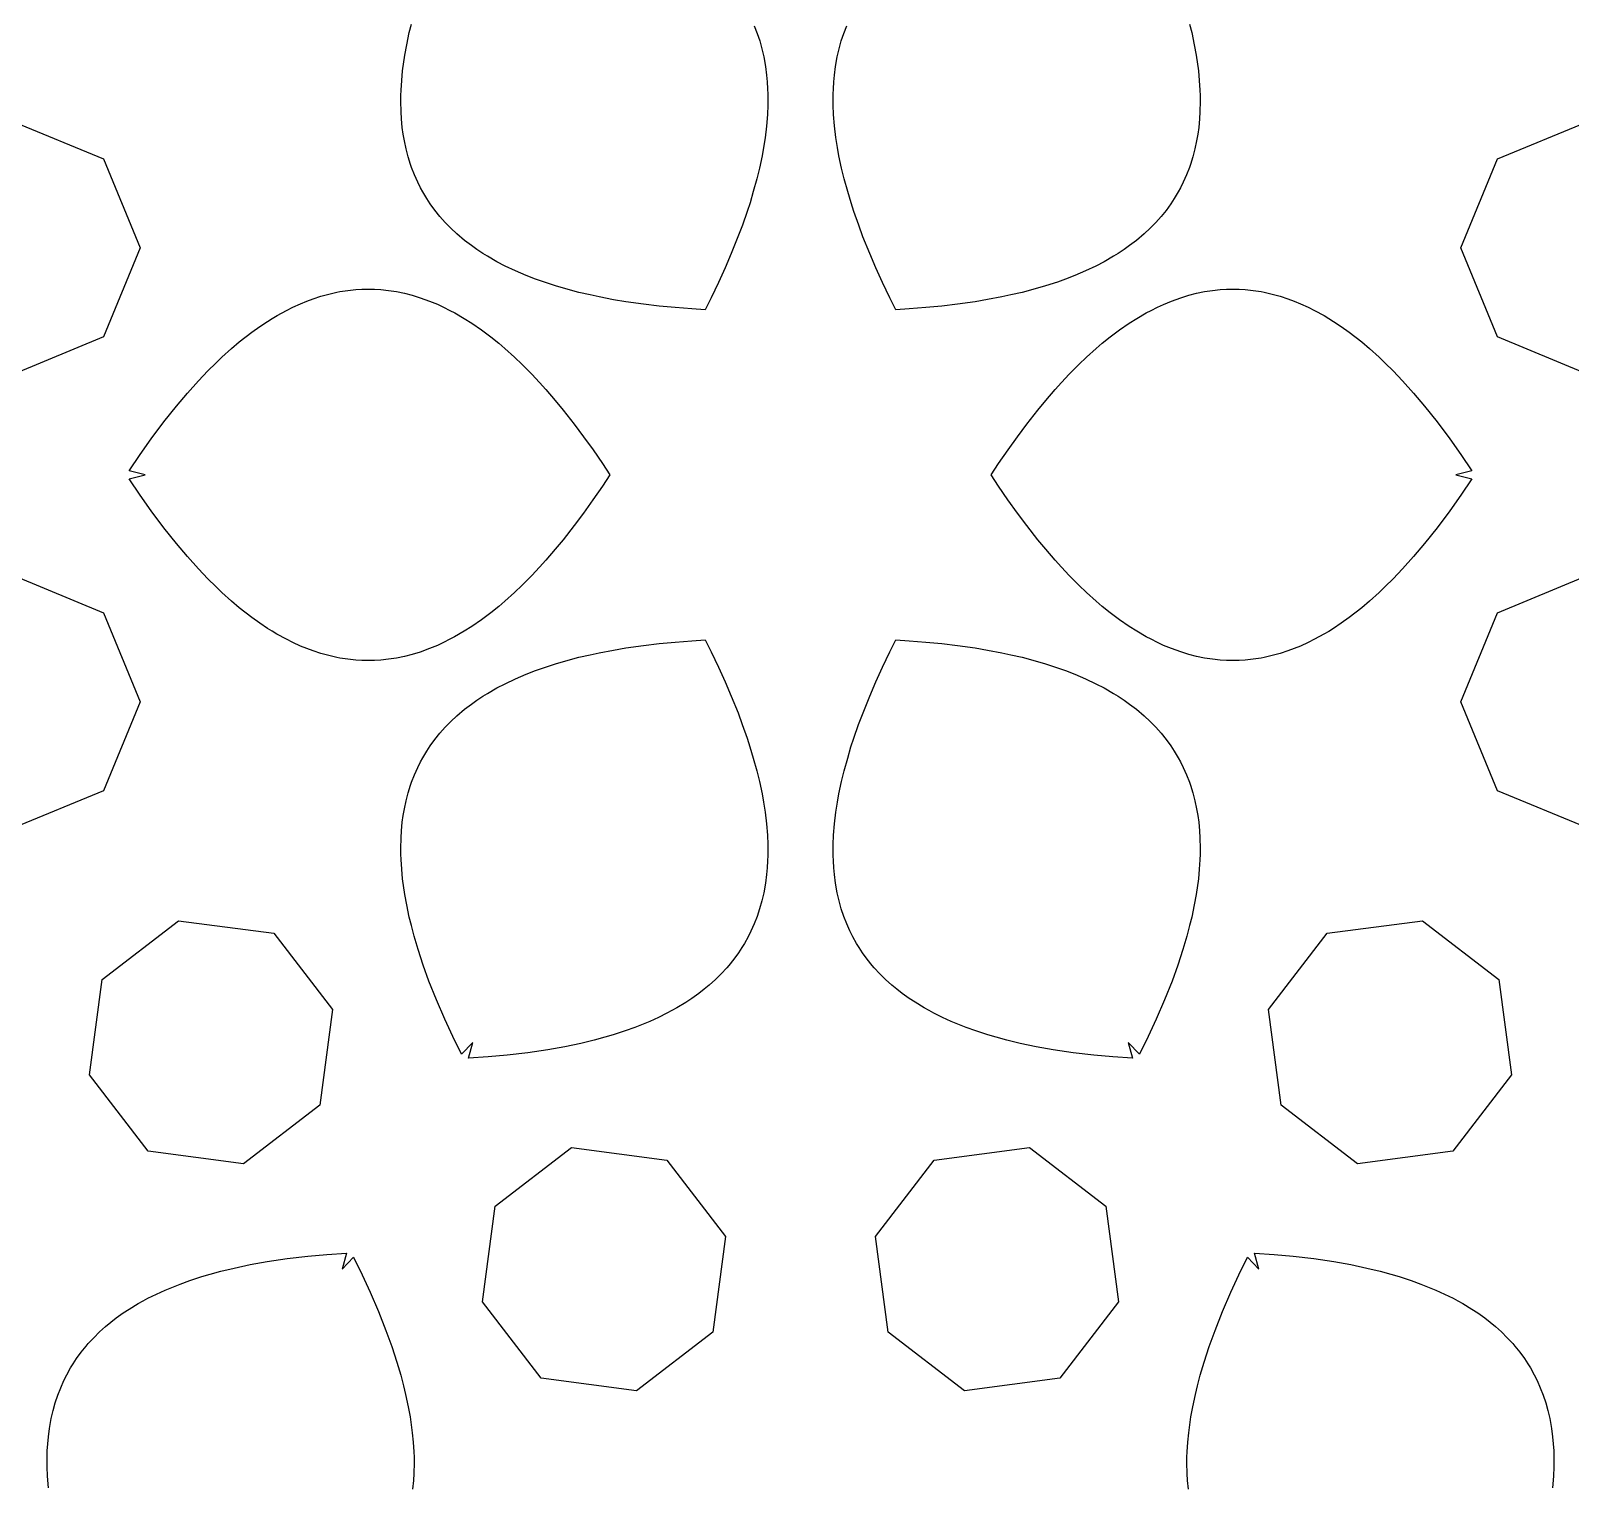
# Model space of a CAD drawing. Header units: metres. Extents: x -75 to 75, y 0 to 231.
# Drawn here: x -14.69 to 14.69, y 58.72 to 86.41 of the extents above; entities that cross this region are included whole.
import ezdxf

# ---------------------------------------------------------------- set-up
doc = ezdxf.new("R2010")
doc.units = ezdxf.units.M

msp = doc.modelspace()

# ---------------------------------------------------------------- linework, layer by layer
for p, q in [((-7.51556, 86.1433), (-7.46521, 86.3795)), ((-7.46521, 86.3795), (-7.4263, 86.5407)), ((-0.88257, 86.5068), (-0.82718, 86.3654)), ((0.82718, 86.3654), (0.88257, 86.5068)), ((7.4263, 86.5407), (7.46521, 86.3795)), ((7.46521, 86.3795), (7.51511, 86.1433)), ((-7.55035, 85.9483), (-7.51556, 86.1433)), ((-0.82718, 86.3654), (-0.77911, 86.2202)), ((-0.77911, 86.2202), (-0.73791, 86.071)), ((0.73746, 86.071), (0.77911, 86.2202)), ((0.77911, 86.2202), (0.82718, 86.3654)), ((7.51511, 86.1433), (7.55035, 85.9483)), ((-7.59247, 85.6476), (-7.55035, 85.9483)), ((-0.73791, 86.071), (-0.70175, 85.9181)), ((-0.70175, 85.9181), (-0.66788, 85.73)), ((0.66788, 85.73), (0.70221, 85.9181)), ((0.70221, 85.9181), (0.73746, 86.071)), ((7.55035, 85.9483), (7.59247, 85.6476)), ((-7.60986, 85.464), (-7.59247, 85.6476)), ((-0.66788, 85.73), (-0.64728, 85.5693)), ((-0.64728, 85.5693), (-0.63492, 85.4375)), ((0.63492, 85.4375), (0.64728, 85.5693)), ((0.64728, 85.5693), (0.66788, 85.73)), ((7.59247, 85.6476), (7.60986, 85.464)), ((-7.62589, 85.1788), (-7.62131, 85.2841)), ((-7.62131, 85.2841), (-7.60986, 85.464)), ((-0.63492, 85.4375), (-0.62714, 85.3038)), ((-0.62714, 85.3038), (-0.62347, 85.2026)), ((-0.62347, 85.2026), (-0.62347, 84.9939)), ((0.62302, 85.2026), (0.62714, 85.3038)), ((0.62393, 84.9934), (0.62302, 85.2026)), ((0.62714, 85.3038), (0.63492, 85.4375)), ((7.60986, 85.464), (7.62131, 85.2841)), ((7.62131, 85.2841), (7.62543, 85.1788)), ((-7.6268, 85.074), (-7.62589, 85.1788)), ((-7.62177, 84.8676), (-7.6268, 85.074)), ((-0.62347, 84.9939), (-0.63171, 84.8163)), ((0.63171, 84.8172), (0.62393, 84.9934)), ((7.6268, 85.0731), (7.62222, 84.8676)), ((7.62543, 85.1788), (7.6268, 85.0731)), ((-15, 84.6721), (-13.3026, 83.969)), ((-7.61444, 84.7353), (-7.62177, 84.8676)), ((-7.59842, 84.5709), (-7.61444, 84.7353)), ((-0.63171, 84.8163), (-0.64911, 84.5975)), ((0.64911, 84.5988), (0.63171, 84.8172)), ((7.61444, 84.7343), (7.59842, 84.5695)), ((7.62222, 84.8676), (7.61444, 84.7343)), ((13.3026, 83.969), (15, 84.6721)), ((-7.58102, 84.4423), (-7.59842, 84.5709)), ((-7.55951, 84.3169), (-7.58102, 84.4423)), ((-7.52701, 84.1626), (-7.55951, 84.3169)), ((-0.67612, 84.3745), (-0.70496, 84.1846)), ((-0.64911, 84.5975), (-0.67612, 84.3745)), ((0.67612, 84.3755), (0.64911, 84.5988)), ((0.70541, 84.1846), (0.67612, 84.3755)), ((7.55905, 84.3155), (7.52655, 84.1612)), ((7.58102, 84.4414), (7.55905, 84.3155)), ((7.59842, 84.5695), (7.58102, 84.4414)), ((-7.48718, 84.0115), (-7.52701, 84.1626)), ((-0.73379, 84.0294), (-0.78415, 83.7927)), ((-0.70496, 84.1846), (-0.73379, 84.0294)), ((0.73379, 84.0303), (0.70541, 84.1846)), ((0.78415, 83.7932), (0.73379, 84.0303)), ((7.52655, 84.1612), (7.48718, 84.0115)), ((-13.3026, 83.969), (-12.5999, 82.272)), ((-7.44141, 83.8646), (-7.48718, 84.0115)), ((-7.42218, 83.8074), (-7.44141, 83.8646)), ((-7.36679, 83.6659), (-7.42218, 83.8074)), ((-0.78415, 83.7927), (-0.83359, 83.5913)), ((0.83359, 83.5913), (0.78415, 83.7932)), ((7.42172, 83.806), (7.36633, 83.6646)), ((7.44095, 83.8637), (7.42172, 83.806)), ((7.48718, 84.0115), (7.44095, 83.8637)), ((12.5999, 82.272), (13.3026, 83.969)), ((-7.30499, 83.5277), (-7.36679, 83.6659)), ((-7.25143, 83.4201), (-7.30499, 83.5277)), ((-0.83359, 83.5913), (-0.90088, 83.3455)), ((0.90042, 83.3455), (0.83359, 83.5913)), ((7.30453, 83.5268), (7.25098, 83.4192)), ((7.36633, 83.6646), (7.30453, 83.5268)), ((-7.20886, 83.3414), (-7.25143, 83.4201)), ((-7.1315, 83.2123), (-7.20886, 83.3414)), ((-7.06467, 83.1111), (-7.1315, 83.2123)), ((-0.90088, 83.3455), (-0.96359, 83.1345)), ((0.96405, 83.1345), (0.90042, 83.3455)), ((7.13104, 83.2114), (7.06467, 83.1111)), ((7.20795, 83.34), (7.13104, 83.2114)), ((7.25098, 83.4192), (7.20795, 83.34)), ((-6.97723, 82.9898), (-7.06467, 83.1111)), ((-6.88202, 82.8722), (-6.97723, 82.9898)), ((-6.7804, 82.7573), (-6.88202, 82.8722)), ((-1.01944, 82.9651), (-1.10962, 82.7042)), ((-0.96359, 83.1345), (-1.01944, 82.9651)), ((1.01898, 82.9651), (0.96405, 83.1345)), ((1.11008, 82.7042), (1.01898, 82.9651)), ((6.88202, 82.8722), (6.77948, 82.7563)), ((6.97632, 82.9884), (6.88202, 82.8722)), ((7.06467, 83.1111), (6.97632, 82.9884)), ((-6.67191, 82.6465), (-6.7804, 82.7573)), ((-6.55655, 82.5385), (-6.67191, 82.6465)), ((-1.10962, 82.7042), (-1.19293, 82.4835)), ((1.19247, 82.4835), (1.11008, 82.7042)), ((6.67099, 82.6456), (6.55655, 82.5385)), ((6.77948, 82.7563), (6.67099, 82.6456)), ((-12.5999, 82.272), (-13.3026, 80.5751)), ((-6.41144, 82.4158), (-6.55655, 82.5385)), ((-6.28143, 82.316), (-6.41144, 82.4158)), ((-6.17477, 82.2404), (-6.28143, 82.316)), ((-1.19293, 82.4835), (-1.32019, 82.1677)), ((1.32019, 82.1677), (1.19247, 82.4835)), ((6.28143, 82.316), (6.17477, 82.2404)), ((6.41144, 82.4158), (6.28143, 82.316)), ((6.55655, 82.5385), (6.41144, 82.4158)), ((13.3026, 80.5751), (12.5999, 82.272)), ((-6.06216, 82.1667), (-6.17477, 82.2404)), ((-5.9761, 82.1127), (-6.06216, 82.1667)), ((-5.79483, 82.0088), (-5.9761, 82.1127)), ((-5.63828, 81.9264), (-5.79483, 82.0088)), ((-1.32019, 82.1677), (-1.43875, 81.8903)), ((1.43875, 81.8907), (1.32019, 82.1677)), ((5.79483, 82.0088), (5.63736, 81.926)), ((5.97519, 82.1123), (5.79483, 82.0088)), ((6.06216, 82.1667), (5.97519, 82.1123)), ((6.17477, 82.2404), (6.06216, 82.1667)), ((-5.44052, 81.8326), (-5.63828, 81.9264)), ((-5.23361, 81.7442), (-5.44052, 81.8326)), ((-5.05417, 81.6751), (-5.23361, 81.7442)), ((-4.90494, 81.6216), (-5.05417, 81.6751)), ((-1.43875, 81.8903), (-1.56784, 81.6087)), ((1.56784, 81.6087), (1.43875, 81.8907)), ((5.05417, 81.6751), (4.90494, 81.6211)), ((5.23361, 81.7442), (5.05417, 81.6751)), ((5.43961, 81.8321), (5.23361, 81.7442)), ((5.63736, 81.926), (5.43961, 81.8321)), ((-9.1507, 81.3506), (-9.00055, 81.3918)), ((-9.00055, 81.3918), (-8.84949, 81.4256)), ((-8.84949, 81.4256), (-8.79044, 81.4371)), ((-8.79044, 81.4371), (-8.63892, 81.4604)), ((-8.63892, 81.4604), (-8.48877, 81.476)), ((-8.48877, 81.476), (-8.37021, 81.4828)), ((-8.37021, 81.4828), (-8.27911, 81.4856)), ((-8.27911, 81.4856), (-8.12943, 81.4838)), ((-8.12943, 81.4838), (-8.01086, 81.476)), ((-8.01086, 81.476), (-7.86072, 81.4604)), ((-7.86072, 81.4604), (-7.70874, 81.4371)), ((-7.70874, 81.4371), (-7.55905, 81.4064)), ((-7.55905, 81.4064), (-7.41028, 81.368)), ((-4.6756, 81.5469), (-4.90494, 81.6216)), ((-4.47556, 81.4888), (-4.6756, 81.5469)), ((-4.22882, 81.4238), (-4.47556, 81.4888)), ((-4.01459, 81.3734), (-4.22882, 81.4238)), ((-1.56784, 81.6087), (-1.70471, 81.3217)), ((1.70471, 81.3217), (1.56784, 81.6087)), ((4.22882, 81.4238), (4.01459, 81.3734)), ((4.47556, 81.4888), (4.22882, 81.4238)), ((4.6756, 81.5469), (4.47556, 81.4888)), ((4.90494, 81.6211), (4.6756, 81.5469)), ((7.41028, 81.3684), (7.55905, 81.4064)), ((7.55905, 81.4064), (7.70874, 81.4371)), ((7.70874, 81.4371), (7.86072, 81.4604)), ((7.86072, 81.4604), (8.01086, 81.476)), ((8.01086, 81.476), (8.12943, 81.4833)), ((8.12943, 81.4833), (8.27911, 81.4856)), ((8.27911, 81.4856), (8.37021, 81.4833)), ((8.37021, 81.4833), (8.48877, 81.476)), ((8.48877, 81.476), (8.63892, 81.4604)), ((8.63892, 81.4604), (8.79044, 81.4375)), ((8.79044, 81.4375), (8.84995, 81.4256)), ((8.84995, 81.4256), (9.00055, 81.3918)), ((9.00055, 81.3918), (9.1507, 81.3506)), ((-9.81033, 81.0796), (-9.6904, 81.1395)), ((-9.6904, 81.1395), (-9.54025, 81.2077)), ((-9.54025, 81.2077), (-9.4194, 81.2581)), ((-9.4194, 81.2581), (-9.30038, 81.302)), ((-9.30038, 81.302), (-9.1507, 81.3506)), ((-7.41028, 81.368), (-7.25876, 81.3217)), ((-7.25876, 81.3217), (-7.08023, 81.2576)), ((-7.08023, 81.2576), (-6.92917, 81.1954)), ((-6.92917, 81.1954), (-6.81015, 81.14)), ((-6.81015, 81.14), (-6.6893, 81.0796)), ((-3.83926, 81.3364), (-4.01459, 81.3734)), ((-3.56964, 81.2842), (-3.83926, 81.3364)), ((-3.33572, 81.2457), (-3.56964, 81.2842)), ((-2.99881, 81.1981), (-3.33572, 81.2457)), ((-2.69989, 81.1624), (-2.99881, 81.1981)), ((-2.39182, 81.1331), (-2.69989, 81.1624)), ((-2.07458, 81.1084), (-2.39182, 81.1331)), ((-1.81961, 81.0928), (-2.07458, 81.1084)), ((-1.70471, 81.3217), (-1.81961, 81.0928)), ((1.81961, 81.0928), (1.70471, 81.3217)), ((2.07458, 81.1084), (1.81961, 81.0928)), ((2.39182, 81.1331), (2.07458, 81.1084)), ((2.69989, 81.1624), (2.39182, 81.1331)), ((2.99881, 81.1981), (2.69989, 81.1624)), ((3.33572, 81.2457), (2.99881, 81.1981)), ((3.56964, 81.2846), (3.33572, 81.2457)), ((3.83926, 81.3364), (3.56964, 81.2846)), ((4.01459, 81.3734), (3.83926, 81.3364)), ((6.6893, 81.0796), (6.81015, 81.1404)), ((6.81015, 81.1404), (6.92917, 81.1949)), ((6.92917, 81.1949), (7.08023, 81.2576)), ((7.08023, 81.2576), (7.25876, 81.3217)), ((7.25876, 81.3217), (7.41028, 81.3684)), ((9.1507, 81.3506), (9.30084, 81.302)), ((9.30084, 81.302), (9.4194, 81.2576)), ((9.4194, 81.2576), (9.54025, 81.2077)), ((9.54025, 81.2077), (9.6904, 81.1395)), ((9.6904, 81.1395), (9.81033, 81.0796)), ((-10.3203, 80.771), (-10.1701, 80.8708)), ((-10.1701, 80.8708), (-10.08, 80.928)), ((-10.08, 80.928), (-9.98978, 80.9811)), ((-9.98978, 80.9811), (-9.81033, 81.0796)), ((-6.6893, 81.0796), (-6.59912, 81.0315)), ((-6.59912, 81.0315), (-6.41922, 80.9276)), ((-6.41922, 80.9276), (-6.27045, 80.8328)), ((-6.27045, 80.8328), (-6.08917, 80.7074)), ((6.08917, 80.7074), (6.27045, 80.8328)), ((6.27045, 80.8328), (6.41922, 80.9271)), ((6.41922, 80.9271), (6.59912, 81.0315)), ((6.59912, 81.0315), (6.6893, 81.0796)), ((9.81033, 81.0796), (9.99023, 80.9811)), ((9.99023, 80.9811), (10.0795, 80.9276)), ((10.0795, 80.9276), (10.1701, 80.8708)), ((10.1701, 80.8708), (10.3203, 80.771)), ((-13.3026, 80.5751), (-15, 79.872)), ((-10.7103, 80.4767), (-10.4695, 80.6648)), ((-10.4695, 80.6648), (-10.3203, 80.771)), ((-6.08917, 80.7074), (-5.91019, 80.5733)), ((-5.91019, 80.5733), (-5.75912, 80.4524)), ((5.75912, 80.4524), (5.91019, 80.5733)), ((5.91019, 80.5733), (6.08917, 80.7074)), ((10.3203, 80.771), (10.4695, 80.6648)), ((10.4695, 80.6648), (10.7103, 80.4767)), ((15, 79.872), (13.3026, 80.5751)), ((-11.0403, 80.1878), (-10.8595, 80.3503)), ((-10.8595, 80.3503), (-10.7103, 80.4767)), ((-5.75912, 80.4524), (-5.64011, 80.3503)), ((-5.64011, 80.3503), (-5.45883, 80.1883)), ((5.45929, 80.1878), (5.64011, 80.3503)), ((5.64011, 80.3503), (5.75912, 80.4524)), ((10.7103, 80.4767), (10.8595, 80.3503)), ((10.8595, 80.3503), (11.0399, 80.1878)), ((-11.4899, 79.7365), (-11.3104, 79.9251)), ((-11.3104, 79.9251), (-11.1603, 80.0739)), ((-11.1603, 80.0739), (-11.0403, 80.1878)), ((-5.45883, 80.1883), (-5.31006, 80.0455)), ((-5.31006, 80.0455), (-5.1297, 79.8628)), ((5.1297, 79.8628), (5.31006, 80.0455)), ((5.31006, 80.0455), (5.45929, 80.1878)), ((11.0399, 80.1878), (11.1603, 80.0743)), ((11.1603, 80.0743), (11.3104, 79.9251)), ((11.3104, 79.9251), (11.4894, 79.736)), ((-11.7, 79.5012), (-11.4899, 79.7365)), ((-5.1297, 79.8628), (-4.97955, 79.7031)), ((-4.97955, 79.7031), (-4.85962, 79.5699)), ((4.85962, 79.5699), (4.97955, 79.7031)), ((4.97955, 79.7031), (5.1297, 79.8628)), ((11.4894, 79.736), (11.7, 79.5012)), ((-11.9101, 79.2531), (-11.7, 79.5012)), ((-4.85962, 79.5699), (-4.67972, 79.3611)), ((-4.67972, 79.3611), (-4.52957, 79.1789)), ((4.52957, 79.1789), (4.67972, 79.3611)), ((4.67972, 79.3611), (4.85962, 79.5699)), ((11.7, 79.5012), (11.9101, 79.2531)), ((-12.1495, 78.951), (-11.9101, 79.2531)), ((-4.52957, 79.1789), (-4.31992, 78.9116)), ((4.31992, 78.9116), (4.52957, 79.1789)), ((11.9101, 79.2531), (12.1495, 78.951)), ((-12.3898, 78.6292), (-12.1495, 78.951)), ((-4.31992, 78.9116), (-4.1391, 78.6703)), ((4.1391, 78.6703), (4.31992, 78.9116)), ((12.1495, 78.951), (12.3898, 78.6292)), ((-12.5999, 78.3311), (-12.3898, 78.6292)), ((-4.1391, 78.6703), (-3.9592, 78.4181)), ((3.96011, 78.4186), (4.1391, 78.6703)), ((12.3898, 78.6292), (12.5999, 78.3311)), ((-12.8096, 78.0203), (-12.5999, 78.3311)), ((-3.9592, 78.4181), (-3.77975, 78.1554)), ((-3.77975, 78.1554), (-3.63831, 77.9425)), ((3.63831, 77.9416), (3.77975, 78.1554)), ((3.77975, 78.1554), (3.96011, 78.4186)), ((12.5999, 78.3311), (12.8096, 78.0203)), ((-12.5034, 77.942), (-12.8096, 78.0203)), ((-12.8096, 77.8638), (-12.5034, 77.942)), ((-12.5999, 77.5529), (-12.8096, 77.8638)), ((-3.63831, 77.9425), (-3.77975, 77.7287)), ((3.77975, 77.7287), (3.63831, 77.9416)), ((12.8096, 78.0203), (12.5034, 77.942)), ((12.5034, 77.942), (12.8096, 77.8638)), ((12.8096, 77.8638), (12.5999, 77.5529)), ((-3.77975, 77.7287), (-3.96011, 77.4655)), ((3.9592, 77.466), (3.77975, 77.7287)), ((-12.3898, 77.2549), (-12.5999, 77.5529)), ((-3.96011, 77.4655), (-4.13956, 77.2133)), ((4.1391, 77.2137), (3.9592, 77.466)), ((12.5999, 77.5529), (12.3894, 77.2545)), ((-12.1495, 76.9331), (-12.3898, 77.2549)), ((-4.31992, 76.9725), (-4.52957, 76.7052)), ((-4.13956, 77.2133), (-4.31992, 76.9725)), ((4.31992, 76.9725), (4.1391, 77.2137)), ((4.52957, 76.7052), (4.31992, 76.9725)), ((12.3894, 77.2545), (12.1495, 76.9331)), ((-11.9101, 76.631), (-12.1495, 76.9331)), ((-4.52957, 76.7052), (-4.68018, 76.5225)), ((4.67972, 76.523), (4.52957, 76.7052)), ((12.1495, 76.9331), (11.9096, 76.6306)), ((-11.7, 76.3829), (-11.9101, 76.631)), ((-11.4894, 76.1481), (-11.7, 76.3829)), ((-4.68018, 76.5225), (-4.86008, 76.3138)), ((4.85962, 76.3142), (4.67972, 76.523)), ((11.7, 76.3829), (11.4899, 76.1476)), ((11.9096, 76.6306), (11.7, 76.3829)), ((-11.3104, 75.959), (-11.4894, 76.1481)), ((-4.98001, 76.1806), (-5.13016, 76.0208)), ((-4.86008, 76.3138), (-4.98001, 76.1806)), ((4.97955, 76.181), (4.85962, 76.3142)), ((5.1297, 76.0213), (4.97955, 76.181)), ((11.4899, 76.1476), (11.31, 75.9586)), ((-15, 76.0121), (-13.3026, 75.309)), ((-11.1603, 75.8098), (-11.3104, 75.959)), ((-11.0399, 75.6963), (-11.1603, 75.8098)), ((-5.31006, 75.8386), (-5.45929, 75.6963)), ((-5.13016, 76.0208), (-5.31006, 75.8386)), ((5.31006, 75.8386), (5.1297, 76.0213)), ((5.45883, 75.6958), (5.31006, 75.8386)), ((11.1603, 75.8102), (11.0399, 75.6958)), ((11.31, 75.9586), (11.1603, 75.8102)), ((13.3026, 75.309), (15, 76.0121)), ((-10.8595, 75.5338), (-11.0399, 75.6963)), ((-10.7103, 75.4074), (-10.8595, 75.5338)), ((-5.64011, 75.5338), (-5.75958, 75.4312)), ((-5.45929, 75.6963), (-5.64011, 75.5338)), ((5.64011, 75.5338), (5.45883, 75.6958)), ((5.75912, 75.4317), (5.64011, 75.5338)), ((10.8595, 75.5338), (10.7103, 75.4074)), ((11.0399, 75.6958), (10.8595, 75.5338)), ((-13.3026, 75.309), (-12.5999, 73.6121)), ((-10.4695, 75.2193), (-10.7103, 75.4074)), ((-10.3203, 75.1131), (-10.4695, 75.2193)), ((-5.91019, 75.3108), (-6.08917, 75.1767)), ((-5.75958, 75.4312), (-5.91019, 75.3108)), ((5.91019, 75.3108), (5.75912, 75.4317)), ((6.08917, 75.1767), (5.91019, 75.3108)), ((10.4695, 75.2193), (10.3203, 75.1131)), ((10.7103, 75.4074), (10.4695, 75.2193)), ((12.5999, 73.6121), (13.3026, 75.309)), ((-10.1701, 75.0133), (-10.3203, 75.1131)), ((-10.0795, 74.9565), (-10.1701, 75.0133)), ((-9.99023, 74.903), (-10.0795, 74.9565)), ((-6.41922, 74.957), (-6.60004, 74.8521)), ((-6.27045, 75.0513), (-6.41922, 74.957)), ((-6.08917, 75.1767), (-6.27045, 75.0513)), ((6.27045, 75.0513), (6.08917, 75.1767)), ((6.41922, 74.9565), (6.27045, 75.0513)), ((6.59912, 74.8526), (6.41922, 74.9565)), ((10.08, 74.9561), (9.98978, 74.903)), ((10.1701, 75.0133), (10.08, 74.9561)), ((10.3203, 75.1131), (10.1701, 75.0133)), ((-9.81033, 74.8045), (-9.99023, 74.903)), ((-9.6904, 74.7446), (-9.81033, 74.8045)), ((-9.54025, 74.6764), (-9.6904, 74.7446)), ((-9.4194, 74.6265), (-9.54025, 74.6764)), ((-9.30084, 74.5821), (-9.4194, 74.6265)), ((-7.08023, 74.6265), (-7.26013, 74.5619)), ((-6.92917, 74.6892), (-7.08023, 74.6265)), ((-6.81015, 74.7437), (-6.92917, 74.6892)), ((-6.69022, 74.8041), (-6.81015, 74.7437)), ((-6.60004, 74.8521), (-6.69022, 74.8041)), ((-3.56964, 74.5995), (-3.33572, 74.6384)), ((-3.33572, 74.6384), (-2.99881, 74.686)), ((-2.99881, 74.686), (-2.69989, 74.7217)), ((-2.69989, 74.7217), (-2.39182, 74.751)), ((-2.39182, 74.751), (-2.07458, 74.7757)), ((-2.07458, 74.7757), (-1.81961, 74.7913)), ((-1.81961, 74.7913), (-1.70471, 74.5624)), ((1.70471, 74.5624), (1.81961, 74.7913)), ((1.81961, 74.7913), (2.07458, 74.7757)), ((2.07458, 74.7757), (2.39182, 74.751)), ((2.39182, 74.751), (2.69989, 74.7217)), ((2.69989, 74.7217), (2.99881, 74.686)), ((2.99881, 74.686), (3.33572, 74.6384)), ((3.33572, 74.6384), (3.56964, 74.5999)), ((6.6893, 74.8045), (6.59912, 74.8526)), ((6.81015, 74.7441), (6.6893, 74.8045)), ((6.92917, 74.6887), (6.81015, 74.7441)), ((7.08023, 74.6265), (6.92917, 74.6887)), ((7.25876, 74.5624), (7.08023, 74.6265)), ((9.4194, 74.626), (9.29901, 74.5816)), ((9.53934, 74.6759), (9.4194, 74.626)), ((9.68948, 74.7441), (9.53934, 74.6759)), ((9.81033, 74.8045), (9.68948, 74.7441)), ((9.98978, 74.903), (9.81033, 74.8045)), ((-9.1507, 74.5335), (-9.30084, 74.5821)), ((-9.00055, 74.4923), (-9.1507, 74.5335)), ((-8.84995, 74.4585), (-9.00055, 74.4923)), ((-8.79044, 74.4466), (-8.84995, 74.4585)), ((-8.63892, 74.4237), (-8.79044, 74.4466)), ((-8.48877, 74.4081), (-8.63892, 74.4237)), ((-8.37021, 74.4008), (-8.48877, 74.4081)), ((-8.27911, 74.3985), (-8.37021, 74.4008)), ((-8.12943, 74.4008), (-8.27911, 74.3985)), ((-8.01086, 74.4081), (-8.12943, 74.4008)), ((-7.86072, 74.4237), (-8.01086, 74.4081)), ((-7.70874, 74.447), (-7.86072, 74.4237)), ((-7.55905, 74.4777), (-7.70874, 74.447)), ((-7.41028, 74.5157), (-7.55905, 74.4777)), ((-7.26013, 74.5619), (-7.41028, 74.5157)), ((-4.90494, 74.263), (-4.6756, 74.3372)), ((-4.6756, 74.3372), (-4.47556, 74.3953)), ((-4.47556, 74.3953), (-4.22882, 74.4603)), ((-4.22882, 74.4603), (-4.01459, 74.5107)), ((-4.01459, 74.5107), (-3.83926, 74.5477)), ((-3.83926, 74.5477), (-3.56964, 74.5995)), ((-1.70471, 74.5624), (-1.56784, 74.2754)), ((1.56784, 74.2754), (1.70471, 74.5624)), ((3.56964, 74.5999), (3.83926, 74.5477)), ((3.83926, 74.5477), (4.01459, 74.5107)), ((4.01459, 74.5107), (4.22882, 74.4603)), ((4.22882, 74.4603), (4.47556, 74.3953)), ((4.47556, 74.3953), (4.6756, 74.3372)), ((4.6756, 74.3372), (4.90494, 74.2625)), ((7.41028, 74.5161), (7.25876, 74.5624)), ((7.55905, 74.4777), (7.41028, 74.5161)), ((7.70874, 74.447), (7.55905, 74.4777)), ((7.86072, 74.4237), (7.70874, 74.447)), ((8.01086, 74.4081), (7.86072, 74.4237)), ((8.12943, 74.4003), (8.01086, 74.4081)), ((8.27911, 74.3985), (8.12943, 74.4003)), ((8.37021, 74.4012), (8.27911, 74.3985)), ((8.48877, 74.4081), (8.37021, 74.4012)), ((8.63892, 74.4237), (8.48877, 74.4081)), ((8.79044, 74.447), (8.63892, 74.4237)), ((8.84949, 74.4585), (8.79044, 74.447)), ((9.00055, 74.4923), (8.84949, 74.4585)), ((9.1507, 74.5335), (9.00055, 74.4923)), ((9.29901, 74.5816), (9.1507, 74.5335)), ((-5.63828, 73.9577), (-5.44052, 74.0515)), ((-5.44052, 74.0515), (-5.23361, 74.1399)), ((-5.23361, 74.1399), (-5.05417, 74.209)), ((-5.05417, 74.209), (-4.90494, 74.263)), ((-1.56784, 74.2754), (-1.43875, 73.9934)), ((1.43875, 73.9934), (1.56784, 74.2754)), ((4.90494, 74.2625), (5.05417, 74.209)), ((5.05417, 74.209), (5.23361, 74.1399)), ((5.23361, 74.1399), (5.44052, 74.0515)), ((5.44052, 74.0515), (5.63828, 73.9577)), ((-6.06216, 73.7173), (-5.9761, 73.7714)), ((-5.9761, 73.7714), (-5.79483, 73.8753)), ((-5.79483, 73.8753), (-5.63828, 73.9577)), ((-1.43875, 73.9934), (-1.32019, 73.7164)), ((1.32019, 73.7164), (1.43875, 73.9934)), ((5.63828, 73.9577), (5.79483, 73.8753)), ((5.79483, 73.8753), (5.9761, 73.7714)), ((5.9761, 73.7714), (6.06216, 73.7173)), ((-12.5999, 73.6121), (-13.3026, 71.9151)), ((-6.55655, 73.3456), (-6.41144, 73.4683)), ((-6.41144, 73.4683), (-6.28143, 73.5681)), ((-6.28143, 73.5681), (-6.17477, 73.6436)), ((-6.17477, 73.6436), (-6.06216, 73.7173)), ((-1.32019, 73.7164), (-1.19247, 73.4006)), ((1.19293, 73.4006), (1.32019, 73.7164)), ((6.06216, 73.7173), (6.17477, 73.6436)), ((6.17477, 73.6436), (6.28143, 73.5681)), ((6.28143, 73.5681), (6.41144, 73.4683)), ((6.41144, 73.4683), (6.55655, 73.3456)), ((13.3026, 71.9151), (12.5999, 73.6121)), ((-6.7804, 73.1268), (-6.67191, 73.2376)), ((-6.67191, 73.2376), (-6.55655, 73.3456)), ((-1.19247, 73.4006), (-1.11008, 73.1799)), ((-1.11008, 73.1799), (-1.01898, 72.919)), ((1.01944, 72.919), (1.10962, 73.1799)), ((1.10962, 73.1799), (1.19293, 73.4006)), ((6.55655, 73.3456), (6.67191, 73.2376)), ((6.67191, 73.2376), (6.7804, 73.1268)), ((-7.06467, 72.773), (-6.97723, 72.8943)), ((-6.97723, 72.8943), (-6.88202, 73.0119)), ((-6.88202, 73.0119), (-6.7804, 73.1268)), ((-1.01898, 72.919), (-0.96405, 72.7496)), ((0.96359, 72.7496), (1.01944, 72.919)), ((6.7804, 73.1268), (6.88202, 73.0119)), ((6.88202, 73.0119), (6.97723, 72.8943)), ((6.97723, 72.8943), (7.06467, 72.773)), ((-7.20886, 72.5427), (-7.1315, 72.6718)), ((-7.1315, 72.6718), (-7.06467, 72.773)), ((-0.96405, 72.7496), (-0.90042, 72.5386)), ((0.90088, 72.5386), (0.96359, 72.7496)), ((7.06467, 72.773), (7.1315, 72.6718)), ((7.1315, 72.6718), (7.20886, 72.5427)), ((-7.36679, 72.2182), (-7.30499, 72.3564)), ((-7.30499, 72.3564), (-7.25143, 72.464)), ((-7.25143, 72.464), (-7.20886, 72.5427)), ((-0.90042, 72.5386), (-0.83359, 72.2928)), ((-0.83359, 72.2928), (-0.78415, 72.0909)), ((0.78415, 72.0909), (0.83359, 72.2928)), ((0.83359, 72.2928), (0.90088, 72.5386)), ((7.20886, 72.5427), (7.25143, 72.464)), ((7.25143, 72.464), (7.30499, 72.3564)), ((7.30499, 72.3564), (7.36679, 72.2182)), ((-7.48718, 71.8726), (-7.44141, 72.0195)), ((-7.44141, 72.0195), (-7.42218, 72.0767)), ((-7.42218, 72.0767), (-7.36679, 72.2182)), ((-0.78415, 72.0909), (-0.73379, 71.8538)), ((0.73379, 71.8538), (0.78415, 72.0909)), ((7.36679, 72.2182), (7.42218, 72.0767)), ((7.42218, 72.0767), (7.44141, 72.0195)), ((7.44141, 72.0195), (7.48718, 71.8726)), ((-13.3026, 71.9151), (-15, 71.212)), ((-7.55951, 71.5672), (-7.52701, 71.7215)), ((-7.52701, 71.7215), (-7.48718, 71.8726)), ((-0.73379, 71.8538), (-0.70541, 71.6995)), ((-0.70541, 71.6995), (-0.67612, 71.5086)), ((0.67612, 71.5086), (0.70496, 71.6995)), ((0.70496, 71.6995), (0.73379, 71.8538)), ((7.48718, 71.8726), (7.52701, 71.7215)), ((7.52701, 71.7215), (7.55951, 71.5672)), ((15, 71.212), (13.3026, 71.9151)), ((-7.59842, 71.3132), (-7.58102, 71.4418)), ((-7.58102, 71.4418), (-7.55951, 71.5672)), ((-0.67612, 71.5086), (-0.64911, 71.2852)), ((0.64911, 71.2852), (0.67612, 71.5086)), ((7.55951, 71.5672), (7.58102, 71.4418)), ((7.58102, 71.4418), (7.59842, 71.3132)), ((-7.62222, 71.0165), (-7.61444, 71.1488)), ((-7.61444, 71.1488), (-7.59842, 71.3132)), ((-0.64911, 71.2852), (-0.63171, 71.0669)), ((0.63171, 71.0669), (0.64911, 71.2852)), ((7.59842, 71.3132), (7.61444, 71.1488)), ((7.61444, 71.1488), (7.62177, 71.0165)), ((-7.6268, 70.811), (-7.62222, 71.0165)), ((-7.62543, 70.7053), (-7.6268, 70.811)), ((-0.63171, 71.0669), (-0.62393, 70.8907)), ((-0.62393, 70.8907), (-0.62302, 70.6815)), ((0.62347, 70.8902), (0.63171, 71.0669)), ((0.62347, 70.6815), (0.62347, 70.8902)), ((7.62177, 71.0165), (7.6268, 70.8101)), ((7.6268, 70.8101), (7.62589, 70.7053)), ((-7.62131, 70.6), (-7.62543, 70.7053)), ((-7.60986, 70.4201), (-7.62131, 70.6)), ((-0.62714, 70.5794), (-0.63492, 70.4457)), ((-0.62302, 70.6815), (-0.62714, 70.5794)), ((0.62714, 70.5803), (0.62347, 70.6815)), ((0.63492, 70.4466), (0.62714, 70.5803)), ((7.62131, 70.5995), (7.60986, 70.4192)), ((7.62589, 70.7053), (7.62131, 70.5995)), ((-7.59247, 70.2365), (-7.60986, 70.4201)), ((-7.55035, 69.9358), (-7.59247, 70.2365)), ((-0.64728, 70.3139), (-0.66834, 70.1523)), ((-0.63492, 70.4457), (-0.64728, 70.3139)), ((0.64728, 70.3148), (0.63492, 70.4466)), ((0.66788, 70.1541), (0.64728, 70.3148)), ((7.59247, 70.2351), (7.55035, 69.9358)), ((7.60986, 70.4192), (7.59247, 70.2351)), ((-7.51511, 69.7408), (-7.55035, 69.9358)), ((-0.70221, 69.966), (-0.73791, 69.8117)), ((-0.66834, 70.1523), (-0.70221, 69.966)), ((0.70175, 69.966), (0.66788, 70.1541)), ((0.73791, 69.8131), (0.70175, 69.966)), ((7.55035, 69.9358), (7.51556, 69.7408)), ((-7.46521, 69.5045), (-7.51511, 69.7408)), ((-0.77957, 69.6625), (-0.82764, 69.5174)), ((-0.73791, 69.8117), (-0.77957, 69.6625)), ((0.77911, 69.6638), (0.73791, 69.8131)), ((0.82718, 69.5187), (0.77911, 69.6638)), ((7.51556, 69.7408), (7.46521, 69.5041)), ((-13.3282, 68.3167), (-11.8707, 69.4354)), ((-11.8707, 69.4354), (-10.0497, 69.1951)), ((-7.4263, 69.3434), (-7.46521, 69.5045)), ((-7.37228, 69.1397), (-7.4263, 69.3434)), ((-0.88303, 69.3759), (-0.94482, 69.2381)), ((-0.82764, 69.5174), (-0.88303, 69.3759)), ((0.88257, 69.3773), (0.82718, 69.5187)), ((0.94437, 69.239), (0.88257, 69.3773)), ((7.4263, 69.3434), (7.37228, 69.1397)), ((7.46521, 69.5041), (7.4263, 69.3434)), ((10.0497, 69.1951), (11.8707, 69.4354)), ((11.8707, 69.4354), (13.3282, 68.3167)), ((-10.0497, 69.1951), (-8.93143, 67.7385)), ((-7.29813, 68.8889), (-7.37228, 69.1397)), ((-0.99838, 69.1301), (-1.07071, 68.9996)), ((-0.94482, 69.2381), (-0.99838, 69.1301)), ((0.99838, 69.1301), (0.94437, 69.239)), ((1.07025, 69.0005), (0.99838, 69.1301)), ((7.37228, 69.1397), (7.29858, 68.8889)), ((8.93143, 67.7385), (10.0497, 69.1951)), ((-7.20108, 68.5899), (-7.29813, 68.8889)), ((-1.18469, 68.8225), (-1.27304, 68.6998)), ((-1.11832, 68.9227), (-1.18469, 68.8225)), ((-1.07071, 68.9996), (-1.11832, 68.9227)), ((1.11786, 68.9236), (1.07025, 69.0005)), ((1.18469, 68.8225), (1.11786, 68.9236)), ((1.27213, 68.7012), (1.18469, 68.8225)), ((7.29858, 68.8889), (7.20062, 68.5899)), ((-7.08984, 68.2841), (-7.20108, 68.5899)), ((-1.40808, 68.5359), (-1.51154, 68.4238)), ((-1.36826, 68.5822), (-1.40808, 68.5359)), ((-1.27304, 68.6998), (-1.36826, 68.5822)), ((1.36734, 68.5831), (1.27213, 68.7012)), ((1.40762, 68.5364), (1.36734, 68.5831)), ((1.51154, 68.4238), (1.40762, 68.5364)), ((7.20062, 68.5899), (7.08939, 68.2832)), ((-13.5686, 66.4948), (-13.3282, 68.3167)), ((-6.94839, 67.9248), (-7.08984, 68.2841)), ((-1.74042, 68.2077), (-1.83792, 68.1271)), ((-1.62323, 68.3134), (-1.74042, 68.2077)), ((-1.51154, 68.4238), (-1.62323, 68.3134)), ((1.62231, 68.3144), (1.51154, 68.4238)), ((1.74042, 68.2077), (1.62231, 68.3144)), ((1.83792, 68.1271), (1.74042, 68.2077)), ((7.08939, 68.2832), (6.94794, 67.9239)), ((13.3282, 68.3167), (13.5686, 66.4948)), ((-6.78955, 67.5558), (-6.94839, 67.9248)), ((-2.18765, 67.8777), (-2.36298, 67.771)), ((-2.07458, 67.9518), (-2.18765, 67.8777)), ((-1.94138, 68.047), (-2.07458, 67.9518)), ((-1.83792, 68.1271), (-1.94138, 68.047)), ((1.94138, 68.047), (1.83792, 68.1271)), ((2.07458, 67.9518), (1.94138, 68.047)), ((2.18674, 67.8781), (2.07458, 67.9518)), ((2.36206, 67.7715), (2.18674, 67.8781)), ((6.94794, 67.9239), (6.78955, 67.5554)), ((-8.93143, 67.7385), (-9.17175, 65.9166)), ((-2.70996, 67.5902), (-2.8775, 67.5137)), ((-2.54837, 67.6703), (-2.70996, 67.5902)), ((-2.45407, 67.7202), (-2.54837, 67.6703)), ((-2.36298, 67.771), (-2.45407, 67.7202)), ((2.45407, 67.7202), (2.36206, 67.7715)), ((2.54745, 67.6707), (2.45407, 67.7202)), ((2.70905, 67.5906), (2.54745, 67.6707)), ((2.87659, 67.5142), (2.70905, 67.5906)), ((9.17175, 65.9166), (8.93143, 67.7385)), ((-6.63712, 67.2258), (-6.78955, 67.5558)), ((-3.34442, 67.3325), (-3.57376, 67.2583)), ((-3.15994, 67.3997), (-3.34442, 67.3325)), ((-2.8775, 67.5137), (-3.15994, 67.3997)), ((3.15994, 67.3997), (2.87659, 67.5142)), ((3.34442, 67.3329), (3.15994, 67.3997)), ((3.57376, 67.2583), (3.34442, 67.3329)), ((6.78955, 67.5554), (6.63666, 67.2249)), ((-6.47186, 66.8884), (-6.63712, 67.2258)), ((-6.25214, 67.1132), (-6.47186, 66.8884)), ((-6.33728, 66.8097), (-6.25214, 67.1132)), ((-4.49844, 67.0303), (-4.81979, 66.9727)), ((-4.19174, 67.0949), (-4.49844, 67.0303)), ((-3.93677, 67.1567), (-4.19174, 67.0949)), ((-3.73306, 67.2116), (-3.93677, 67.1567)), ((-3.57376, 67.2583), (-3.73306, 67.2116)), ((3.73306, 67.2116), (3.57376, 67.2583)), ((3.93677, 67.1567), (3.73306, 67.2116)), ((4.19174, 67.0949), (3.93677, 67.1567)), ((4.49844, 67.0299), (4.19174, 67.0949)), ((4.81979, 66.9727), (4.49844, 67.0299)), ((6.47186, 66.8884), (6.25214, 67.1132)), ((6.25214, 67.1132), (6.33728, 66.8097)), ((6.63666, 67.2249), (6.47186, 66.8884)), ((-5.96283, 66.8358), (-6.33728, 66.8097)), ((-5.60028, 66.8687), (-5.96283, 66.8358)), ((-5.20203, 66.9159), (-5.60028, 66.8687)), ((-4.81979, 66.9727), (-5.20203, 66.9159)), ((5.20203, 66.9159), (4.81979, 66.9727)), ((5.60028, 66.8687), (5.20203, 66.9159)), ((5.96283, 66.8358), (5.60028, 66.8687)), ((6.33728, 66.8097), (5.96283, 66.8358)), ((-12.4503, 65.0381), (-13.5686, 66.4948)), ((13.5686, 66.4948), (12.4503, 65.0381)), ((-9.17175, 65.9166), (-10.6293, 64.7978)), ((10.6293, 64.7978), (9.17175, 65.9166)), ((-10.6293, 64.7978), (-12.4503, 65.0381)), ((-5.82825, 63.9867), (-4.37073, 65.1054)), ((-4.37073, 65.1054), (-2.54974, 64.8651)), ((2.54974, 64.8651), (4.37073, 65.1054)), ((4.37073, 65.1054), (5.82825, 63.9867)), ((12.4503, 65.0381), (10.6293, 64.7978)), ((-2.54974, 64.8651), (-1.43143, 63.4085)), ((1.43143, 63.4085), (2.54974, 64.8651)), ((-6.06857, 62.1648), (-5.82825, 63.9867)), ((5.82825, 63.9867), (6.06857, 62.1648)), ((-1.43143, 63.4085), (-1.67175, 61.5866)), ((1.67175, 61.5866), (1.43143, 63.4085)), ((-10.8083, 62.8084), (-10.5016, 62.8729)), ((-10.5016, 62.8729), (-10.1802, 62.9306)), ((-10.1802, 62.9306), (-9.79797, 62.9874)), ((-9.79797, 62.9874), (-9.39972, 63.0345)), ((-9.39972, 63.0345), (-9.03717, 63.0675)), ((-9.03717, 63.0675), (-8.66272, 63.0936)), ((-8.66272, 63.0936), (-8.74786, 62.7901)), ((-8.74786, 62.7901), (-8.52814, 63.0148)), ((-8.52814, 63.0148), (-8.36288, 62.6775)), ((8.36288, 62.6775), (8.52814, 63.0148)), ((8.52814, 63.0148), (8.74786, 62.7901)), ((8.74786, 62.7901), (8.66272, 63.0936)), ((8.66272, 63.0936), (9.03717, 63.0675)), ((9.03717, 63.0675), (9.39972, 63.0345)), ((9.39972, 63.0345), (9.79797, 62.9874)), ((9.79797, 62.9874), (10.1802, 62.9306)), ((10.1802, 62.9306), (10.5016, 62.8734)), ((10.5016, 62.8734), (10.8083, 62.8084)), ((-11.6556, 62.5708), (-11.4262, 62.645)), ((-11.4262, 62.645), (-11.2669, 62.6917)), ((-11.2669, 62.6917), (-11.0632, 62.7466)), ((-11.0632, 62.7466), (-10.8083, 62.8084)), ((-8.36288, 62.6775), (-8.21045, 62.3474)), ((8.21045, 62.3474), (8.36288, 62.6775)), ((10.8083, 62.8084), (11.0632, 62.7466)), ((11.0632, 62.7466), (11.2669, 62.6917)), ((11.2669, 62.6917), (11.4262, 62.645)), ((11.4262, 62.645), (11.6556, 62.5703)), ((-12.4525, 62.2325), (-12.291, 62.3126)), ((-12.291, 62.3126), (-12.1234, 62.3891)), ((-12.1234, 62.3891), (-11.8401, 62.5035)), ((-11.8401, 62.5035), (-11.6556, 62.5708)), ((-8.21045, 62.3474), (-8.05161, 61.9785)), ((8.05161, 61.9785), (8.21045, 62.3474)), ((11.6556, 62.5703), (11.8401, 62.5035)), ((11.8401, 62.5035), (12.1234, 62.3891)), ((12.1234, 62.3891), (12.291, 62.3126)), ((12.291, 62.3126), (12.4525, 62.2325)), ((-12.9254, 61.9514), (-12.8133, 62.0251)), ((-12.8133, 62.0251), (-12.6379, 62.1318)), ((-12.6379, 62.1318), (-12.5459, 62.1831)), ((-12.5459, 62.1831), (-12.4525, 62.2325)), ((-4.95026, 60.7082), (-6.06857, 62.1648)), ((6.06857, 62.1648), (4.95026, 60.7082)), ((12.4525, 62.2325), (12.5459, 62.1831)), ((12.5459, 62.1831), (12.6379, 62.1318)), ((12.6379, 62.1318), (12.8133, 62.0251)), ((12.8133, 62.0251), (12.9254, 61.9514)), ((-13.3777, 61.5889), (-13.2596, 61.6956)), ((-13.2596, 61.6956), (-13.1621, 61.7761)), ((-13.1621, 61.7761), (-13.0586, 61.8562)), ((-13.0586, 61.8562), (-12.9254, 61.9514)), ((-8.05161, 61.9785), (-7.91016, 61.6191)), ((7.91016, 61.6191), (8.05161, 61.9785)), ((12.9254, 61.9514), (13.0586, 61.8562)), ((13.0586, 61.8562), (13.1621, 61.7761)), ((13.1621, 61.7761), (13.2596, 61.6956)), ((13.2596, 61.6956), (13.3777, 61.5889)), ((-13.5924, 61.3669), (-13.4885, 61.4795)), ((-13.4885, 61.4795), (-13.3777, 61.5889)), ((-7.91016, 61.6191), (-7.79892, 61.3133)), ((-1.67175, 61.5866), (-3.12927, 60.4678)), ((3.12927, 60.4678), (1.67175, 61.5866)), ((7.79938, 61.3133), (7.91016, 61.6191)), ((13.3777, 61.5889), (13.4885, 61.4795)), ((13.4885, 61.4795), (13.5924, 61.3669)), ((-13.8153, 61.0808), (-13.7279, 61.2021)), ((-13.7279, 61.2021), (-13.6327, 61.3202)), ((-13.6327, 61.3202), (-13.5924, 61.3669)), ((-7.79892, 61.3133), (-7.70187, 61.0144)), ((7.70142, 61.0144), (7.79938, 61.3133)), ((13.5924, 61.3669), (13.6327, 61.3202)), ((13.6327, 61.3202), (13.7279, 61.2021)), ((13.7279, 61.2021), (13.8153, 61.0808)), ((-14.0016, 60.7732), (-13.9297, 60.9027)), ((-13.9297, 60.9027), (-13.8821, 60.9796)), ((-13.8821, 60.9796), (-13.8153, 61.0808)), ((-7.70187, 61.0144), (-7.62772, 60.7635)), ((7.62772, 60.7635), (7.70142, 61.0144)), ((13.8153, 61.0808), (13.8821, 60.9796)), ((13.8821, 60.9796), (13.9297, 60.9027)), ((13.9297, 60.9027), (14.0016, 60.7732)), ((-14.1728, 60.3845), (-14.1174, 60.526)), ((-14.1174, 60.526), (-14.0556, 60.6642)), ((-14.0556, 60.6642), (-14.0016, 60.7732)), ((-7.62772, 60.7635), (-7.5737, 60.5598)), ((-7.5737, 60.5598), (-7.53479, 60.3987)), ((-3.12927, 60.4678), (-4.95026, 60.7082)), ((4.95026, 60.7082), (3.12927, 60.4678)), ((7.53479, 60.3987), (7.5737, 60.5598)), ((7.5737, 60.5598), (7.62772, 60.7635)), ((14.0016, 60.7732), (14.0556, 60.6642)), ((14.0556, 60.6642), (14.1174, 60.526)), ((14.1174, 60.526), (14.1728, 60.3845)), ((-14.2625, 60.0902), (-14.2209, 60.2394)), ((-14.2209, 60.2394), (-14.1728, 60.3845)), ((-7.53479, 60.3987), (-7.48489, 60.1625)), ((7.48444, 60.1625), (7.53479, 60.3987)), ((14.1728, 60.3845), (14.2209, 60.2394)), ((14.2209, 60.2394), (14.2621, 60.0902)), ((-14.3321, 59.7491), (-14.2978, 59.9373)), ((-14.2978, 59.9373), (-14.2625, 60.0902)), ((-7.48489, 60.1625), (-7.44965, 59.9675)), ((-7.44965, 59.9675), (-7.40753, 59.6667)), ((7.40753, 59.6667), (7.44965, 59.9675)), ((7.44965, 59.9675), (7.48444, 60.1625)), ((14.2621, 60.0902), (14.2982, 59.9373)), ((14.2982, 59.9373), (14.3321, 59.7491)), ((-14.3527, 59.5885), (-14.3321, 59.7491)), ((-7.40753, 59.6667), (-7.39014, 59.4832)), ((7.39014, 59.4832), (7.40753, 59.6667)), ((14.3321, 59.7491), (14.3527, 59.5885)), ((-14.3729, 59.323), (-14.3651, 59.4566)), ((-14.3651, 59.4566), (-14.3527, 59.5885)), ((-7.39014, 59.4832), (-7.37869, 59.3033)), ((7.37869, 59.3033), (7.39014, 59.4832)), ((14.3527, 59.5885), (14.3651, 59.4566)), ((14.3651, 59.4566), (14.3729, 59.323)), ((-14.377, 59.2218), (-14.3729, 59.323)), ((-14.3761, 59.0126), (-14.377, 59.2218)), ((-7.37869, 59.3033), (-7.37457, 59.198)), ((-7.3732, 59.0923), (-7.37778, 58.8867)), ((-7.37457, 59.198), (-7.3732, 59.0923)), ((7.3732, 59.0932), (7.37411, 59.198)), ((7.37823, 58.8867), (7.3732, 59.0932)), ((7.37411, 59.198), (7.37869, 59.3033)), ((14.3729, 59.323), (14.3765, 59.2218)), ((14.3765, 59.2218), (14.3765, 59.0131)), ((-14.3683, 58.8364), (-14.3761, 59.0126)), ((-14.3509, 58.618), (-14.3683, 58.8364)), ((-7.37778, 58.8867), (-7.38556, 58.7535)), ((7.38556, 58.7544), (7.37823, 58.8867)), ((7.40158, 58.5901), (7.38556, 58.7544)), ((14.3683, 58.8354), (14.3509, 58.6166)), ((14.3765, 59.0131), (14.3683, 58.8354)), ((-7.38556, 58.7535), (-7.40158, 58.5887))]:
    msp.add_line(p, q)

doc.saveas('drawing.dxf')
